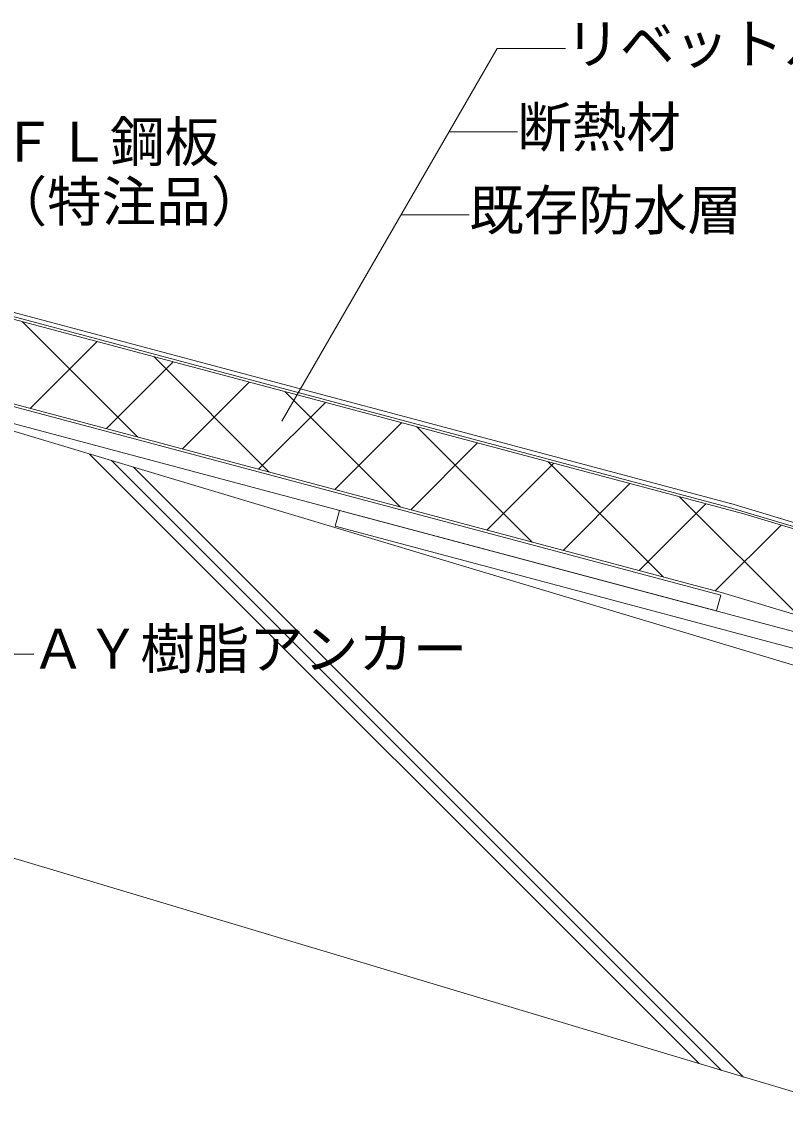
# Model space of a CAD drawing. Units: millimetres, scale not verified. Extents: x -675 to 675, y -471 to 460.
# Drawn here: x 70.8 to 350.9, y -145.4 to 251.2 of the extents above; entities that cross this region are included whole.
import ezdxf
from ezdxf.enums import TextEntityAlignment as Align

# ---------------------------------------------------------------- set-up
doc = ezdxf.new("R2010")
doc.units = ezdxf.units.MM
doc.header["$LTSCALE"] = 5
for name, color, linetype, lineweight in [('1-3_断熱材', 7, 'Continuous', 9), ('1-4_リベットルーフ', 3, 'Continuous', 9), ('1-A_元図・躯体', 7, 'Continuous', 9), ('1-B_その他', 30, 'Continuous', 18), ('E-E', 7, 'Continuous', 9)]:
    doc.layers.add(name, color=color, linetype=linetype, lineweight=lineweight)
doc.styles.add('ＭＳ ゴシック', font='')
doc.styles.get('ＭＳ ゴシック').set_extended_font_data('MS Gothic')

msp = doc.modelspace()

# ---------------------------------------------------------------- linework, layer by layer
at = {"layer": '1-3_断熱材'}
for p, q in [((40.675, 149.196), (335.6, 70.57)), ((71.028, 141.104), (113.362, 98.77)), ((73.928, 109.283), (98.441, 133.796)), ((119.235, 128.252), (161.569, 85.918)), ((101.842, 101.842), (126.354, 126.354)), ((32.947, 120.209), (327.43, 41.7)), ((129.755, 94.4), (154.268, 118.913)), ((167.442, 115.4), (209.776, 73.066)), ((157.669, 86.958), (182.182, 111.471)), ((185.582, 79.516), (210.095, 104.029)), ((215.65, 102.548), (257.984, 60.214)), ((213.496, 72.075), (238.009, 96.587)), ((241.41, 64.633), (265.922, 89.146)), ((263.857, 89.696), (306.191, 47.362)), ((269.323, 57.191), (293.836, 81.704)), ((312.064, 76.844), (355.667, 33.241)), ((297.237, 49.749), (321.75, 74.262)), ((335.6, 70.57), (562.569, 2.581)), ((325.15, 42.308), (349.307, 66.464)), ((327.43, 41.7), (553.96, -26.158))]:
    msp.add_line(p, q, dxfattribs=at)
at = {"layer": '1-4_リベットルーフ'}
for p, q in [((63.083, 144.179), (330.365, 72.922)), ((63.881, 145.519), (330.751, 74.372)), ((330.394, 72.914), (562.756, 3.205)), ((330.825, 74.35), (563.186, 4.642))]:
    msp.add_line(p, q, dxfattribs=at)
at = {"layer": '1-A_元図・躯体'}
for p, q in [((0, 121.226), (548.792, -43.412)), ((319.374, -131.191), (95.653, 92.53)), ((327.455, -133.615), (103.734, 90.106)), ((335.537, -136.04), (111.816, 87.681)), ((0, -35.379), (505.749, -187.103))]:
    msp.add_line(p, q, dxfattribs=at)
at = {"layer": '1-B_その他'}
for p, q in [((32.689, 119.243), (327.172, 40.734)), ((325.627, 34.936), (31.144, 113.445)), ((327.172, 40.734), (325.627, 34.936))]:
    msp.add_line(p, q, dxfattribs=at)
msp.add_lwpolyline([(511.445, -20.809), (185.818, 66.002), (187.364, 71.8), (512.991, -15.012)], close=True, dxfattribs=at)
at = {"layer": 'E-E'}
for p, q in [((245.182, 241.302), (166.248, 104.584)), ((245.182, 241.302), (270.182, 241.302)), ((227.565, 210.788), (252.565, 210.788)), ((209.947, 180.274), (234.947, 180.274))]:
    msp.add_line(p, q, dxfattribs=at)
msp.add_lwpolyline([(75.303, 19.116), (60.631, 19.116), (24.162, 63.97)], dxfattribs=at)

# ---------------------------------------------------------------- texts
at = {"layer": 'E-E', "style": 'ＭＳ ゴシック'}
for s, p in [('リベットルーフＡＲＴ', (270.182, 231.302)), ('断熱材', (252.565, 200.788)), ('ＦＬ鋼板', (63.247, 195.346)), ('（特注品）', (60.136, 173.455)), ('既存防水層', (234.947, 170.274)), ('ＡＹ樹脂アンカー', (74.255, 9.326))]:
    msp.add_text(s, height=14.66, dxfattribs=at).set_placement(p, align=Align.BOTTOM_LEFT)

doc.saveas('drawing.dxf')
